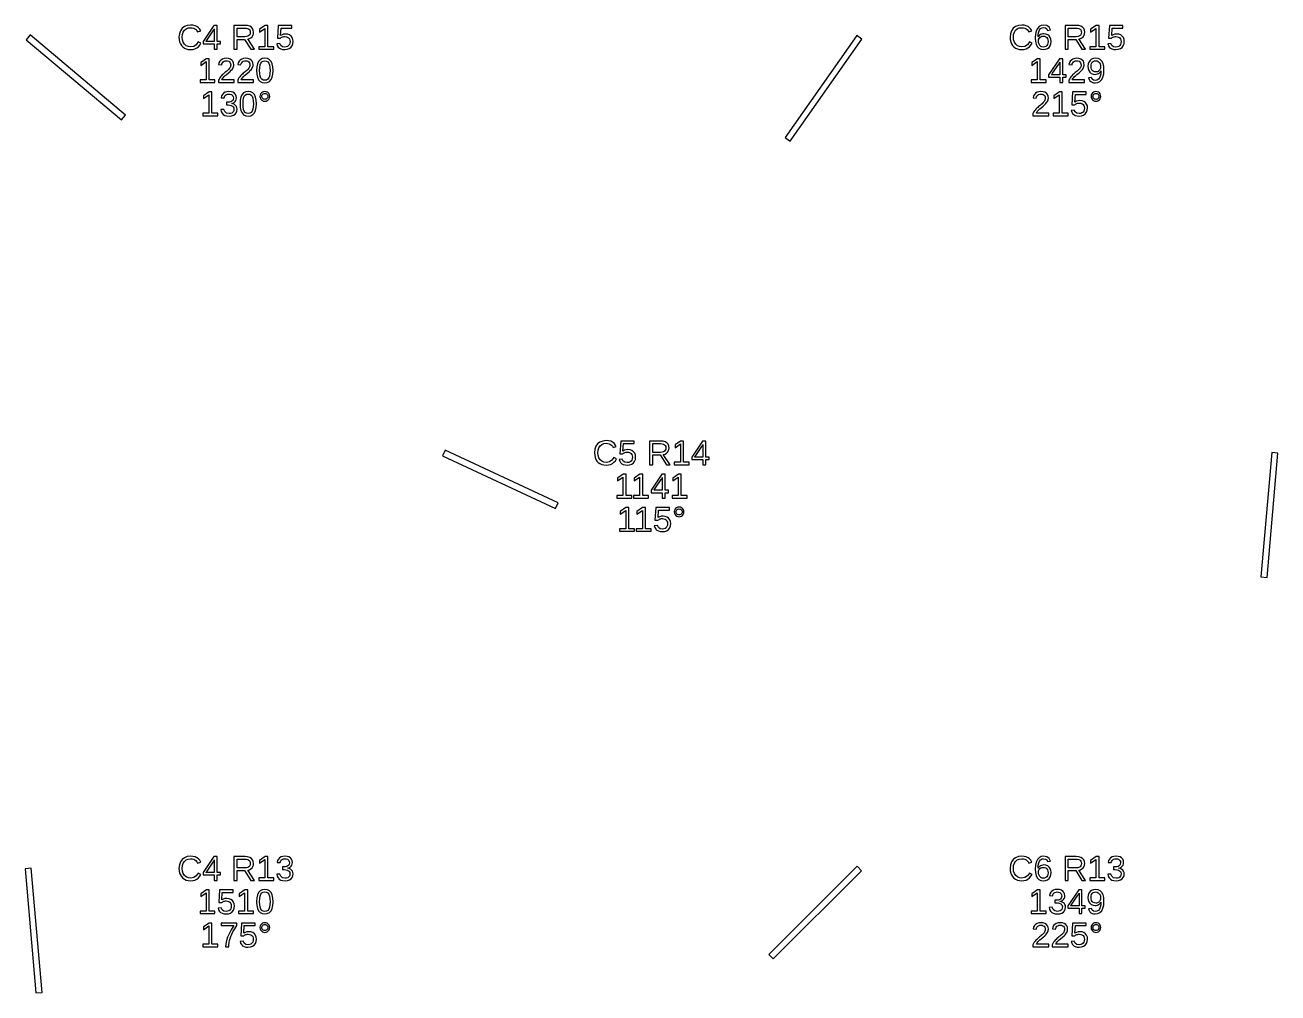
# Model space of a CAD drawing. Extents: x 195 to 2890, y 70 to 1529.
# Drawn here: x 523.3 to 824.7, y 1270 to 1503 of the extents above; entities that cross this region are included whole.
import ezdxf

# ---------------------------------------------------------------- set-up
doc = ezdxf.new("R2010")
doc.units = 0
doc.layers.get('0').update_dxf_attribs({"linetype": 'CONTINUOUS'})

msp = doc.modelspace()

# ---------------------------------------------------------------- linework, layer by layer
for points in [[(563.632, 1497.09), (564.128, 1497.22), (564.578, 1497.44), (564.973, 1497.73), (565.305, 1498.11), (565.573, 1498.56), (564.938, 1498.88), (564.467, 1498.22), (563.864, 1497.82), (563.127, 1497.69), (562.544, 1497.76), (562.047, 1497.97), (561.636, 1498.33), (561.33, 1498.8), (561.146, 1499.37), (561.085, 1500.02), (561.144, 1500.68), (561.32, 1501.24), (561.614, 1501.7), (562.013, 1502.04), (562.507, 1502.25), (563.095, 1502.32), (563.481, 1502.29), (563.83, 1502.2), (564.143, 1502.05), (564.41, 1501.85), (564.624, 1501.59), (564.783, 1501.29), (565.52, 1501.53), (565.291, 1501.96), (564.99, 1502.31), (564.617, 1502.59), (564.174, 1502.79), (563.664, 1502.91), (563.087, 1502.95), (562.277, 1502.86), (561.593, 1502.6), (561.036, 1502.17), (560.625, 1501.59), (560.378, 1500.87), (560.296, 1500.02), (560.332, 1499.44), (560.443, 1498.91), (560.627, 1498.44), (560.882, 1498.03), (561.203, 1497.68), (561.591, 1497.41), (562.039, 1497.21), (562.539, 1497.09), (563.091, 1497.05)], [(569.475, 1498.43), (570.281, 1498.43), (570.281, 1499.01), (569.475, 1499.01), (569.475, 1502.86), (568.706, 1502.86), (566.082, 1499), (566.082, 1498.43), (568.783, 1498.43), (568.783, 1497.13), (569.475, 1497.13)], [(566.757, 1499.01), (566.822, 1499.09), (567.042, 1499.39), (568.511, 1501.55), (568.552, 1501.62), (568.605, 1501.71), (568.669, 1501.82), (568.729, 1501.93), (568.767, 1502), (568.783, 1502.04), (568.783, 1499.01)], [(574.301, 1499.51), (576.087, 1499.51), (577.576, 1497.13), (578.472, 1497.13), (576.844, 1499.6), (577.249, 1499.71), (577.592, 1499.9), (577.871, 1500.15), (578.078, 1500.46), (578.202, 1500.82), (578.244, 1501.22), (578.185, 1501.7), (578.009, 1502.1), (577.717, 1502.43), (577.316, 1502.67), (576.818, 1502.82), (576.221, 1502.86), (573.524, 1502.86), (573.524, 1497.13), (574.301, 1497.13)], [(574.301, 1500.13), (574.301, 1502.24), (576.144, 1502.24), (576.537, 1502.21), (576.863, 1502.13), (577.123, 1501.98), (577.311, 1501.78), (577.425, 1501.52), (577.462, 1501.22), (577.425, 1500.9), (577.313, 1500.63), (577.127, 1500.41), (576.872, 1500.25), (576.555, 1500.16), (576.177, 1500.13)], [(583.086, 1497.75), (581.69, 1497.75), (581.69, 1502.86), (581.015, 1502.86), (579.66, 1501.93), (579.66, 1501.24), (580.954, 1502.16), (580.954, 1497.75), (579.493, 1497.75), (579.493, 1497.13), (583.086, 1497.13)], [(586.334, 1497.11), (586.833, 1497.28), (587.238, 1497.57), (587.538, 1497.96), (587.718, 1498.44), (587.777, 1499), (587.722, 1499.5), (587.554, 1499.93), (587.275, 1500.29), (586.902, 1500.57), (586.452, 1500.73), (585.926, 1500.79), (585.48, 1500.75), (585.085, 1500.63), (584.742, 1500.42), (584.852, 1502.24), (587.444, 1502.24), (587.444, 1502.86), (584.185, 1502.86), (583.993, 1499.78), (584.71, 1499.78), (584.88, 1499.92), (585.051, 1500.02), (585.222, 1500.1), (585.398, 1500.15), (585.582, 1500.18), (585.776, 1500.19), (586.129, 1500.15), (586.431, 1500.04), (586.681, 1499.86), (586.867, 1499.61), (586.979, 1499.32), (587.017, 1498.98), (586.979, 1498.6), (586.868, 1498.27), (586.683, 1498), (586.432, 1497.81), (586.124, 1497.69), (585.759, 1497.65), (585.2, 1497.74), (584.803, 1498.03), (584.567, 1498.5), (583.827, 1498.41), (583.954, 1498.01), (584.161, 1497.67), (584.449, 1497.4), (584.812, 1497.21), (585.243, 1497.09), (585.743, 1497.05)], [(763.632, 1497.09), (764.128, 1497.22), (764.578, 1497.44), (764.973, 1497.73), (765.305, 1498.11), (765.573, 1498.56), (764.938, 1498.88), (764.467, 1498.22), (763.864, 1497.82), (763.127, 1497.69), (762.544, 1497.76), (762.047, 1497.97), (761.636, 1498.33), (761.33, 1498.8), (761.146, 1499.37), (761.085, 1500.02), (761.144, 1500.68), (761.32, 1501.24), (761.614, 1501.7), (762.013, 1502.04), (762.507, 1502.25), (763.095, 1502.32), (763.481, 1502.29), (763.83, 1502.2), (764.143, 1502.05), (764.41, 1501.85), (764.624, 1501.59), (764.783, 1501.29), (765.52, 1501.53), (765.291, 1501.96), (764.99, 1502.31), (764.617, 1502.59), (764.174, 1502.79), (763.664, 1502.91), (763.087, 1502.95), (762.277, 1502.86), (761.593, 1502.6), (761.036, 1502.17), (760.625, 1501.59), (760.378, 1500.87), (760.296, 1500.02), (760.332, 1499.44), (760.443, 1498.91), (760.627, 1498.44), (760.882, 1498.03), (761.203, 1497.68), (761.591, 1497.41), (762.039, 1497.21), (762.539, 1497.09), (763.091, 1497.05)], [(768.844, 1497.11), (769.296, 1497.28), (769.666, 1497.57), (769.94, 1497.97), (770.104, 1498.44), (770.159, 1499.01), (770.107, 1499.53), (769.952, 1499.97), (769.693, 1500.34), (769.346, 1500.62), (768.926, 1500.78), (768.433, 1500.84), (768.133, 1500.82), (767.857, 1500.75), (767.603, 1500.64), (767.38, 1500.5), (767.193, 1500.31), (767.042, 1500.08), (767.08, 1500.76), (767.195, 1501.32), (767.386, 1501.77), (767.646, 1502.1), (767.97, 1502.29), (768.356, 1502.36), (768.785, 1502.28), (769.099, 1502.04), (769.3, 1501.66), (770, 1501.78), (769.668, 1502.43), (769.123, 1502.82), (768.364, 1502.95), (767.758, 1502.86), (767.252, 1502.6), (766.847, 1502.15), (766.551, 1501.54), (766.373, 1500.78), (766.314, 1499.87), (766.371, 1499.02), (766.542, 1498.32), (766.826, 1497.77), (767.219, 1497.37), (767.712, 1497.13), (768.307, 1497.05)], [(774.301, 1499.51), (776.087, 1499.51), (777.576, 1497.13), (778.472, 1497.13), (776.844, 1499.6), (777.249, 1499.71), (777.592, 1499.9), (777.871, 1500.15), (778.078, 1500.46), (778.202, 1500.82), (778.244, 1501.22), (778.185, 1501.7), (778.009, 1502.1), (777.717, 1502.43), (777.316, 1502.67), (776.818, 1502.82), (776.221, 1502.86), (773.524, 1502.86), (773.524, 1497.13), (774.301, 1497.13)], [(774.301, 1500.13), (774.301, 1502.24), (776.144, 1502.24), (776.537, 1502.21), (776.863, 1502.13), (777.123, 1501.98), (777.311, 1501.78), (777.425, 1501.52), (777.462, 1501.22), (777.425, 1500.9), (777.313, 1500.63), (777.127, 1500.41), (776.872, 1500.25), (776.555, 1500.16), (776.177, 1500.13)], [(783.086, 1497.75), (781.69, 1497.75), (781.69, 1502.86), (781.015, 1502.86), (779.66, 1501.93), (779.66, 1501.24), (780.954, 1502.16), (780.954, 1497.75), (779.493, 1497.75), (779.493, 1497.13), (783.086, 1497.13)], [(786.334, 1497.11), (786.833, 1497.28), (787.238, 1497.57), (787.538, 1497.96), (787.718, 1498.44), (787.777, 1499), (787.722, 1499.5), (787.554, 1499.93), (787.275, 1500.29), (786.902, 1500.57), (786.452, 1500.73), (785.926, 1500.79), (785.48, 1500.75), (785.085, 1500.63), (784.742, 1500.42), (784.852, 1502.24), (787.444, 1502.24), (787.444, 1502.86), (784.185, 1502.86), (783.993, 1499.78), (784.71, 1499.78), (784.88, 1499.92), (785.051, 1500.02), (785.222, 1500.1), (785.398, 1500.15), (785.582, 1500.18), (785.776, 1500.19), (786.129, 1500.15), (786.431, 1500.04), (786.681, 1499.86), (786.867, 1499.61), (786.979, 1499.32), (787.017, 1498.98), (786.979, 1498.6), (786.868, 1498.27), (786.683, 1498), (786.432, 1497.81), (786.124, 1497.69), (785.759, 1497.65), (785.2, 1497.74), (784.803, 1498.03), (784.567, 1498.5), (783.827, 1498.41), (783.954, 1498.01), (784.161, 1497.67), (784.449, 1497.4), (784.812, 1497.21), (785.243, 1497.09), (785.743, 1497.05)], [(547.463, 1481.29), (524.482, 1500.57), (523.518, 1499.43), (546.499, 1480.14)], [(724.614, 1499.57), (723.386, 1500.43), (706.178, 1475.86), (707.407, 1475)], [(767.962, 1497.69), (767.682, 1497.83), (767.443, 1498.06), (767.261, 1498.37), (767.152, 1498.73), (767.115, 1499.15), (767.15, 1499.47), (767.255, 1499.75), (767.431, 1499.97), (767.663, 1500.14), (767.939, 1500.24), (768.259, 1500.27), (768.595, 1500.24), (768.879, 1500.12), (769.109, 1499.93), (769.278, 1499.68), (769.38, 1499.36), (769.414, 1498.97), (769.381, 1498.59), (769.28, 1498.26), (769.113, 1498), (768.887, 1497.8), (768.61, 1497.68), (768.283, 1497.64)], [(568.958, 1489.75), (567.563, 1489.75), (567.563, 1494.86), (566.887, 1494.86), (565.532, 1493.93), (565.532, 1493.24), (566.826, 1494.16), (566.826, 1489.75), (565.366, 1489.75), (565.366, 1489.13), (568.958, 1489.13)], [(573.581, 1489.75), (570.59, 1489.75), (570.689, 1489.95), (570.822, 1490.14), (570.989, 1490.35), (571.195, 1490.56), (571.443, 1490.79), (571.733, 1491.04), (572.239, 1491.46), (572.623, 1491.8), (572.885, 1492.06), (573.069, 1492.28), (573.22, 1492.5), (573.339, 1492.72), (573.423, 1492.94), (573.474, 1493.16), (573.491, 1493.38), (573.439, 1493.84), (573.284, 1494.23), (573.025, 1494.54), (572.67, 1494.77), (572.226, 1494.9), (571.693, 1494.95), (571.198, 1494.9), (570.768, 1494.77), (570.401, 1494.54), (570.113, 1494.24), (569.918, 1493.88), (569.817, 1493.45), (570.566, 1493.38), (570.629, 1493.66), (570.747, 1493.9), (570.922, 1494.09), (571.142, 1494.23), (571.399, 1494.32), (571.693, 1494.35), (571.997, 1494.32), (572.253, 1494.23), (572.462, 1494.09), (572.615, 1493.89), (572.708, 1493.65), (572.738, 1493.35), (572.721, 1493.13), (572.667, 1492.92), (572.578, 1492.73), (572.459, 1492.55), (572.319, 1492.37), (572.157, 1492.2), (571.976, 1492.03), (571.781, 1491.86), (571.573, 1491.69), (571.356, 1491.52), (571.139, 1491.34), (570.92, 1491.15), (570.703, 1490.94), (570.494, 1490.72), (570.291, 1490.49), (570.102, 1490.23), (569.933, 1489.95), (569.785, 1489.65), (569.785, 1489.13), (573.581, 1489.13)], [(578.215, 1489.75), (575.225, 1489.75), (575.323, 1489.95), (575.456, 1490.14), (575.623, 1490.35), (575.829, 1490.56), (576.077, 1490.79), (576.368, 1491.04), (576.874, 1491.46), (577.258, 1491.8), (577.519, 1492.06), (577.704, 1492.28), (577.855, 1492.5), (577.973, 1492.72), (578.058, 1492.94), (578.109, 1493.16), (578.126, 1493.38), (578.074, 1493.84), (577.919, 1494.23), (577.66, 1494.54), (577.305, 1494.77), (576.861, 1494.9), (576.327, 1494.95), (575.833, 1494.9), (575.402, 1494.77), (575.035, 1494.54), (574.747, 1494.24), (574.553, 1493.88), (574.452, 1493.45), (575.2, 1493.38), (575.263, 1493.66), (575.382, 1493.9), (575.556, 1494.09), (575.777, 1494.23), (576.034, 1494.32), (576.327, 1494.35), (576.632, 1494.32), (576.888, 1494.23), (577.096, 1494.09), (577.25, 1493.89), (577.342, 1493.65), (577.373, 1493.35), (577.355, 1493.13), (577.302, 1492.92), (577.212, 1492.73), (577.094, 1492.55), (576.954, 1492.37), (576.791, 1492.2), (576.611, 1492.03), (576.416, 1491.86), (576.207, 1491.69), (575.991, 1491.52), (575.773, 1491.34), (575.554, 1491.15), (575.338, 1490.94), (575.128, 1490.72), (574.926, 1490.49), (574.736, 1490.23), (574.568, 1489.95), (574.419, 1489.65), (574.419, 1489.13), (578.215, 1489.13)], [(581.547, 1489.13), (582.046, 1489.39), (582.437, 1489.81), (582.718, 1490.39), (582.887, 1491.12), (582.943, 1492), (582.89, 1492.89), (582.729, 1493.63), (582.461, 1494.21), (582.081, 1494.62), (581.582, 1494.87), (580.966, 1494.95), (580.334, 1494.87), (579.826, 1494.62), (579.442, 1494.21), (579.174, 1493.64), (579.014, 1492.9), (578.96, 1492), (579.015, 1491.11), (579.181, 1490.38), (579.456, 1489.8), (579.842, 1489.38), (580.337, 1489.13), (580.942, 1489.05)], [(580.555, 1489.71), (580.238, 1489.9), (580, 1490.21), (579.834, 1490.66), (579.734, 1491.26), (579.701, 1492), (579.733, 1492.76), (579.832, 1493.36), (579.996, 1493.81), (580.235, 1494.11), (580.558, 1494.29), (580.966, 1494.36), (581.364, 1494.29), (581.679, 1494.11), (581.912, 1493.8), (582.071, 1493.35), (582.167, 1492.75), (582.199, 1492), (582.165, 1491.27), (582.065, 1490.68), (581.898, 1490.23), (581.659, 1489.91), (581.343, 1489.71), (580.95, 1489.65)], [(768.958, 1489.75), (767.563, 1489.75), (767.563, 1494.86), (766.887, 1494.86), (765.532, 1493.93), (765.532, 1493.24), (766.826, 1494.16), (766.826, 1489.75), (765.366, 1489.75), (765.366, 1489.13), (768.958, 1489.13)], [(772.95, 1490.43), (773.756, 1490.43), (773.756, 1491.01), (772.95, 1491.01), (772.95, 1494.86), (772.181, 1494.86), (769.557, 1491), (769.557, 1490.43), (772.258, 1490.43), (772.258, 1489.13), (772.95, 1489.13)], [(770.232, 1491.01), (770.297, 1491.09), (770.517, 1491.39), (771.986, 1493.55), (772.027, 1493.62), (772.08, 1493.71), (772.144, 1493.82), (772.204, 1493.93), (772.242, 1494), (772.258, 1494.04), (772.258, 1491.01)], [(778.215, 1489.75), (775.225, 1489.75), (775.323, 1489.95), (775.456, 1490.14), (775.623, 1490.35), (775.829, 1490.56), (776.077, 1490.79), (776.368, 1491.04), (776.874, 1491.46), (777.258, 1491.8), (777.519, 1492.06), (777.704, 1492.28), (777.855, 1492.5), (777.973, 1492.72), (778.058, 1492.94), (778.109, 1493.16), (778.126, 1493.38), (778.074, 1493.84), (777.919, 1494.23), (777.66, 1494.54), (777.305, 1494.77), (776.861, 1494.9), (776.327, 1494.95), (775.833, 1494.9), (775.402, 1494.77), (775.035, 1494.54), (774.747, 1494.24), (774.553, 1493.88), (774.452, 1493.45), (775.2, 1493.38), (775.263, 1493.66), (775.382, 1493.9), (775.556, 1494.09), (775.777, 1494.23), (776.034, 1494.32), (776.327, 1494.35), (776.632, 1494.32), (776.888, 1494.23), (777.096, 1494.09), (777.25, 1493.89), (777.342, 1493.65), (777.373, 1493.35), (777.355, 1493.13), (777.302, 1492.92), (777.212, 1492.73), (777.094, 1492.55), (776.954, 1492.37), (776.791, 1492.2), (776.611, 1492.03), (776.416, 1491.86), (776.207, 1491.69), (775.991, 1491.52), (775.773, 1491.34), (775.554, 1491.15), (775.338, 1490.94), (775.128, 1490.72), (774.926, 1490.49), (774.736, 1490.23), (774.568, 1489.95), (774.419, 1489.65), (774.419, 1489.13), (778.215, 1489.13)], [(781.413, 1489.14), (781.925, 1489.4), (782.335, 1489.84), (782.635, 1490.45), (782.814, 1491.21), (782.874, 1492.11), (782.82, 1492.98), (782.655, 1493.69), (782.382, 1494.24), (782.002, 1494.64), (781.519, 1494.87), (780.933, 1494.95), (780.378, 1494.89), (779.91, 1494.72), (779.53, 1494.44), (779.249, 1494.05), (779.081, 1493.58), (779.025, 1493.02), (779.077, 1492.48), (779.231, 1492.01), (779.489, 1491.62), (779.833, 1491.32), (780.245, 1491.15), (780.726, 1491.09), (781.032, 1491.11), (781.321, 1491.19), (781.593, 1491.31), (781.83, 1491.47), (782.016, 1491.67), (782.15, 1491.9), (782.103, 1491.23), (781.982, 1490.67), (781.788, 1490.23), (781.526, 1489.9), (781.2, 1489.71), (780.811, 1489.64), (780.371, 1489.72), (780.048, 1489.96), (779.843, 1490.36), (779.143, 1490.25), (779.285, 1489.86), (779.479, 1489.56), (779.723, 1489.33), (780.022, 1489.18), (780.381, 1489.08), (780.799, 1489.05)], [(780.578, 1491.71), (780.302, 1491.83), (780.075, 1492.03), (779.905, 1492.3), (779.804, 1492.63), (779.77, 1493.02), (779.804, 1493.4), (779.905, 1493.73), (780.075, 1494), (780.303, 1494.2), (780.581, 1494.32), (780.909, 1494.36), (781.24, 1494.31), (781.524, 1494.17), (781.759, 1493.93), (781.936, 1493.62), (782.041, 1493.25), (782.077, 1492.82), (782.059, 1492.6), (782.007, 1492.4), (781.92, 1492.22), (781.803, 1492.06), (781.66, 1491.92), (781.491, 1491.81), (781.304, 1491.73), (781.107, 1491.68), (780.901, 1491.67)], [(569.609, 1481.75), (568.214, 1481.75), (568.214, 1486.86), (567.538, 1486.86), (566.183, 1485.93), (566.183, 1485.24), (567.477, 1486.16), (567.477, 1481.75), (566.017, 1481.75), (566.017, 1481.13), (569.609, 1481.13)], [(572.916, 1481.1), (573.396, 1481.24), (573.78, 1481.49), (574.06, 1481.82), (574.228, 1482.23), (574.285, 1482.71), (574.245, 1483.06), (574.125, 1483.36), (573.926, 1483.63), (573.656, 1483.83), (573.323, 1483.98), (572.926, 1484.06), (572.926, 1484.07), (573.285, 1484.18), (573.583, 1484.33), (573.819, 1484.54), (573.989, 1484.79), (574.092, 1485.09), (574.126, 1485.43), (574.073, 1485.87), (573.913, 1486.25), (573.648, 1486.55), (573.286, 1486.77), (572.839, 1486.91), (572.307, 1486.95), (571.813, 1486.91), (571.382, 1486.77), (571.015, 1486.56), (570.727, 1486.26), (570.533, 1485.89), (570.431, 1485.46), (571.168, 1485.4), (571.228, 1485.68), (571.344, 1485.91), (571.516, 1486.1), (571.736, 1486.24), (571.997, 1486.32), (572.299, 1486.35), (572.625, 1486.32), (572.893, 1486.23), (573.103, 1486.08), (573.253, 1485.88), (573.343, 1485.64), (573.373, 1485.35), (573.336, 1485.07), (573.226, 1484.83), (573.042, 1484.63), (572.79, 1484.48), (572.479, 1484.4), (572.108, 1484.37), (571.709, 1484.37), (571.709, 1483.73), (572.124, 1483.73), (572.542, 1483.7), (572.888, 1483.61), (573.164, 1483.47), (573.364, 1483.27), (573.484, 1483.03), (573.524, 1482.74), (573.489, 1482.41), (573.384, 1482.14), (573.208, 1481.93), (572.972, 1481.78), (572.682, 1481.69), (572.34, 1481.66), (571.711, 1481.77), (571.295, 1482.11), (571.091, 1482.67), (570.334, 1482.6), (570.446, 1482.13), (570.651, 1481.75), (570.95, 1481.44), (571.335, 1481.22), (571.798, 1481.09), (572.34, 1481.05)], [(577.564, 1481.13), (578.062, 1481.39), (578.453, 1481.81), (578.735, 1482.39), (578.904, 1483.12), (578.96, 1484), (578.906, 1484.89), (578.746, 1485.63), (578.478, 1486.21), (578.097, 1486.62), (577.599, 1486.87), (576.982, 1486.95), (576.35, 1486.87), (575.842, 1486.62), (575.459, 1486.21), (575.191, 1485.64), (575.03, 1484.9), (574.977, 1484), (575.032, 1483.11), (575.197, 1482.38), (575.473, 1481.8), (575.859, 1481.38), (576.354, 1481.13), (576.958, 1481.05)], [(581.255, 1484.67), (581.529, 1484.78), (581.774, 1484.97), (581.965, 1485.21), (582.079, 1485.48), (582.117, 1485.79), (582.08, 1486.1), (581.966, 1486.37), (581.778, 1486.61), (581.535, 1486.8), (581.259, 1486.91), (580.95, 1486.95), (580.641, 1486.91), (580.365, 1486.8), (580.122, 1486.61), (579.933, 1486.37), (579.82, 1486.09), (579.782, 1485.79), (579.82, 1485.49), (579.935, 1485.22), (580.126, 1484.97), (580.37, 1484.78), (580.645, 1484.67), (580.95, 1484.63)], [(580.761, 1485.08), (580.591, 1485.15), (580.439, 1485.27), (580.32, 1485.43), (580.249, 1485.6), (580.226, 1485.79), (580.249, 1485.98), (580.319, 1486.15), (580.435, 1486.31), (580.585, 1486.43), (580.757, 1486.5), (580.95, 1486.52), (581.143, 1486.5), (581.314, 1486.43), (581.464, 1486.31), (581.581, 1486.16), (581.651, 1485.99), (581.674, 1485.79), (581.65, 1485.6), (581.58, 1485.42), (581.462, 1485.27), (581.311, 1485.15), (581.14, 1485.08), (580.95, 1485.06)], [(769.597, 1481.75), (766.607, 1481.75), (766.705, 1481.95), (766.838, 1482.14), (767.005, 1482.35), (767.211, 1482.56), (767.459, 1482.79), (767.75, 1483.04), (768.256, 1483.46), (768.64, 1483.8), (768.901, 1484.06), (769.086, 1484.28), (769.237, 1484.5), (769.355, 1484.72), (769.44, 1484.94), (769.491, 1485.16), (769.508, 1485.38), (769.456, 1485.84), (769.301, 1486.23), (769.042, 1486.54), (768.687, 1486.77), (768.242, 1486.9), (767.709, 1486.95), (767.215, 1486.9), (766.784, 1486.77), (766.417, 1486.54), (766.129, 1486.24), (765.935, 1485.88), (765.833, 1485.45), (766.582, 1485.38), (766.645, 1485.66), (766.764, 1485.9), (766.938, 1486.09), (767.159, 1486.23), (767.416, 1486.32), (767.709, 1486.35), (768.013, 1486.32), (768.27, 1486.23), (768.478, 1486.09), (768.632, 1485.89), (768.724, 1485.65), (768.755, 1485.35), (768.737, 1485.13), (768.683, 1484.92), (768.594, 1484.73), (768.476, 1484.55), (768.336, 1484.37), (768.173, 1484.2), (767.992, 1484.03), (767.798, 1483.86), (767.589, 1483.69), (767.373, 1483.52), (767.155, 1483.34), (766.936, 1483.15), (766.72, 1482.94), (766.51, 1482.72), (766.307, 1482.49), (766.118, 1482.23), (765.949, 1481.95), (765.801, 1481.65), (765.801, 1481.13), (769.597, 1481.13)], [(774.244, 1481.75), (772.848, 1481.75), (772.848, 1486.86), (772.173, 1486.86), (770.818, 1485.93), (770.818, 1485.24), (772.112, 1486.16), (772.112, 1481.75), (770.651, 1481.75), (770.651, 1481.13), (774.244, 1481.13)], [(777.492, 1481.11), (777.991, 1481.28), (778.396, 1481.57), (778.696, 1481.96), (778.876, 1482.44), (778.935, 1483), (778.88, 1483.5), (778.712, 1483.93), (778.433, 1484.29), (778.06, 1484.57), (777.61, 1484.73), (777.084, 1484.79), (776.638, 1484.75), (776.243, 1484.63), (775.9, 1484.42), (776.01, 1486.24), (778.602, 1486.24), (778.602, 1486.86), (775.343, 1486.86), (775.151, 1483.78), (775.868, 1483.78), (776.038, 1483.92), (776.209, 1484.02), (776.38, 1484.1), (776.556, 1484.15), (776.74, 1484.18), (776.934, 1484.19), (777.287, 1484.15), (777.589, 1484.04), (777.839, 1483.86), (778.025, 1483.61), (778.137, 1483.32), (778.175, 1482.98), (778.138, 1482.6), (778.026, 1482.27), (777.841, 1482), (777.59, 1481.81), (777.282, 1481.69), (776.917, 1481.65), (776.358, 1481.74), (775.961, 1482.03), (775.725, 1482.5), (774.985, 1482.41), (775.112, 1482.01), (775.319, 1481.67), (775.607, 1481.4), (775.97, 1481.21), (776.401, 1481.09), (776.901, 1481.05)], [(781.255, 1484.67), (781.529, 1484.78), (781.774, 1484.97), (781.965, 1485.21), (782.079, 1485.48), (782.117, 1485.79), (782.08, 1486.1), (781.966, 1486.37), (781.778, 1486.61), (781.535, 1486.8), (781.259, 1486.91), (780.95, 1486.95), (780.641, 1486.91), (780.365, 1486.8), (780.122, 1486.61), (779.933, 1486.37), (779.82, 1486.09), (779.782, 1485.79), (779.82, 1485.49), (779.935, 1485.22), (780.126, 1484.97), (780.37, 1484.78), (780.645, 1484.67), (780.95, 1484.63)], [(780.761, 1485.08), (780.591, 1485.15), (780.439, 1485.27), (780.32, 1485.43), (780.249, 1485.6), (780.226, 1485.79), (780.249, 1485.98), (780.319, 1486.15), (780.435, 1486.31), (780.585, 1486.43), (780.757, 1486.5), (780.95, 1486.52), (781.143, 1486.5), (781.314, 1486.43), (781.464, 1486.31), (781.581, 1486.16), (781.651, 1485.99), (781.674, 1485.79), (781.65, 1485.6), (781.58, 1485.42), (781.462, 1485.27), (781.311, 1485.15), (781.14, 1485.08), (780.95, 1485.06)], [(576.571, 1481.71), (576.255, 1481.9), (576.016, 1482.21), (575.85, 1482.66), (575.75, 1483.26), (575.717, 1484), (575.75, 1484.76), (575.848, 1485.36), (576.012, 1485.81), (576.251, 1486.11), (576.574, 1486.29), (576.982, 1486.36), (577.38, 1486.29), (577.696, 1486.11), (577.928, 1485.8), (578.088, 1485.35), (578.183, 1484.75), (578.215, 1484), (578.182, 1483.27), (578.081, 1482.68), (577.914, 1482.23), (577.675, 1481.91), (577.359, 1481.71), (576.966, 1481.65)], [(663.632, 1397.09), (664.128, 1397.22), (664.578, 1397.44), (664.973, 1397.73), (665.305, 1398.11), (665.573, 1398.56), (664.938, 1398.88), (664.467, 1398.22), (663.864, 1397.82), (663.127, 1397.69), (662.544, 1397.76), (662.047, 1397.97), (661.636, 1398.33), (661.33, 1398.8), (661.146, 1399.37), (661.085, 1400.02), (661.144, 1400.68), (661.32, 1401.24), (661.614, 1401.7), (662.013, 1402.04), (662.507, 1402.25), (663.095, 1402.32), (663.481, 1402.29), (663.83, 1402.2), (664.143, 1402.05), (664.41, 1401.85), (664.624, 1401.59), (664.783, 1401.29), (665.52, 1401.53), (665.291, 1401.96), (664.99, 1402.31), (664.617, 1402.59), (664.174, 1402.79), (663.664, 1402.91), (663.087, 1402.95), (662.277, 1402.86), (661.593, 1402.6), (661.036, 1402.17), (660.625, 1401.59), (660.378, 1400.87), (660.296, 1400.02), (660.332, 1399.44), (660.443, 1398.91), (660.627, 1398.44), (660.882, 1398.03), (661.203, 1397.68), (661.591, 1397.41), (662.039, 1397.21), (662.539, 1397.09), (663.091, 1397.05)], [(668.732, 1397.11), (669.23, 1397.28), (669.636, 1397.57), (669.935, 1397.96), (670.115, 1398.44), (670.175, 1399), (670.119, 1399.5), (669.952, 1399.93), (669.672, 1400.29), (669.299, 1400.57), (668.85, 1400.73), (668.324, 1400.79), (667.877, 1400.75), (667.483, 1400.63), (667.14, 1400.42), (667.249, 1402.24), (669.841, 1402.24), (669.841, 1402.86), (666.582, 1402.86), (666.391, 1399.78), (667.107, 1399.78), (667.278, 1399.92), (667.449, 1400.02), (667.62, 1400.1), (667.795, 1400.15), (667.98, 1400.18), (668.173, 1400.19), (668.527, 1400.15), (668.829, 1400.04), (669.078, 1399.86), (669.265, 1399.61), (669.377, 1399.32), (669.414, 1398.98), (669.377, 1398.6), (669.266, 1398.27), (669.08, 1398), (668.829, 1397.81), (668.522, 1397.69), (668.157, 1397.65), (667.598, 1397.74), (667.2, 1398.03), (666.965, 1398.5), (666.224, 1398.41), (666.351, 1398.01), (666.559, 1397.67), (666.847, 1397.4), (667.209, 1397.21), (667.64, 1397.09), (668.14, 1397.05)], [(674.301, 1399.51), (676.087, 1399.51), (677.576, 1397.13), (678.472, 1397.13), (676.844, 1399.6), (677.249, 1399.71), (677.592, 1399.9), (677.871, 1400.15), (678.078, 1400.46), (678.202, 1400.82), (678.244, 1401.22), (678.185, 1401.7), (678.009, 1402.1), (677.717, 1402.43), (677.316, 1402.67), (676.818, 1402.82), (676.221, 1402.86), (673.524, 1402.86), (673.524, 1397.13), (674.301, 1397.13)], [(674.301, 1400.13), (674.301, 1402.24), (676.144, 1402.24), (676.537, 1402.21), (676.863, 1402.13), (677.123, 1401.98), (677.311, 1401.78), (677.425, 1401.52), (677.462, 1401.22), (677.425, 1400.9), (677.313, 1400.63), (677.127, 1400.41), (676.872, 1400.25), (676.555, 1400.16), (676.177, 1400.13)], [(683.086, 1397.75), (681.69, 1397.75), (681.69, 1402.86), (681.015, 1402.86), (679.66, 1401.93), (679.66, 1401.24), (680.954, 1402.16), (680.954, 1397.75), (679.493, 1397.75), (679.493, 1397.13), (683.086, 1397.13)], [(687.078, 1398.43), (687.883, 1398.43), (687.883, 1399.01), (687.078, 1399.01), (687.078, 1402.86), (686.309, 1402.86), (683.684, 1399), (683.684, 1398.43), (686.386, 1398.43), (686.386, 1397.13), (687.078, 1397.13)], [(684.36, 1399.01), (684.425, 1399.09), (684.644, 1399.39), (686.113, 1401.55), (686.154, 1401.62), (686.207, 1401.71), (686.272, 1401.82), (686.332, 1401.93), (686.37, 1402), (686.386, 1402.04), (686.386, 1399.01)], [(651.506, 1388), (624.317, 1400.68), (623.683, 1399.32), (650.872, 1386.64)], [(824.747, 1399.93), (823.253, 1400.07), (820.638, 1370.18), (822.132, 1370.05)], [(669.268, 1389.76), (667.872, 1389.76), (667.872, 1394.87), (667.197, 1394.87), (665.842, 1393.93), (665.842, 1393.24), (667.135, 1394.17), (667.135, 1389.76), (665.675, 1389.76), (665.675, 1389.13), (669.268, 1389.13)], [(673.284, 1389.76), (671.888, 1389.76), (671.888, 1394.87), (671.213, 1394.87), (669.858, 1393.93), (669.858, 1393.24), (671.152, 1394.17), (671.152, 1389.76), (669.691, 1389.76), (669.691, 1389.13), (673.284, 1389.13)], [(677.275, 1390.43), (678.081, 1390.43), (678.081, 1391.01), (677.275, 1391.01), (677.275, 1394.87), (676.506, 1394.87), (673.882, 1391), (673.882, 1390.43), (676.584, 1390.43), (676.584, 1389.13), (677.275, 1389.13)], [(674.557, 1391.01), (674.622, 1391.09), (674.842, 1391.39), (676.311, 1393.56), (676.352, 1393.62), (676.405, 1393.71), (676.47, 1393.82), (676.529, 1393.93), (676.567, 1394.01), (676.584, 1394.04), (676.584, 1391.01)], [(682.553, 1389.76), (681.157, 1389.76), (681.157, 1394.87), (680.482, 1394.87), (679.127, 1393.93), (679.127, 1393.24), (680.421, 1394.17), (680.421, 1389.76), (678.96, 1389.76), (678.96, 1389.13), (682.553, 1389.13)], [(680.945, 1384.67), (681.22, 1384.78), (681.464, 1384.97), (681.655, 1385.21), (681.77, 1385.48), (681.808, 1385.79), (681.77, 1386.1), (681.657, 1386.37), (681.468, 1386.61), (681.225, 1386.8), (680.949, 1386.91), (680.64, 1386.95), (680.331, 1386.91), (680.055, 1386.8), (679.812, 1386.61), (679.624, 1386.37), (679.51, 1386.09), (679.473, 1385.79), (679.511, 1385.49), (679.626, 1385.22), (679.817, 1384.97), (680.061, 1384.78), (680.336, 1384.67), (680.64, 1384.63)], [(669.919, 1381.75), (668.523, 1381.75), (668.523, 1386.86), (667.848, 1386.86), (666.493, 1385.93), (666.493, 1385.24), (667.786, 1386.16), (667.786, 1381.75), (666.326, 1381.75), (666.326, 1381.13), (669.919, 1381.13)], [(673.935, 1381.75), (672.539, 1381.75), (672.539, 1386.86), (671.864, 1386.86), (670.509, 1385.93), (670.509, 1385.24), (671.803, 1386.16), (671.803, 1381.75), (670.342, 1381.75), (670.342, 1381.13), (673.935, 1381.13)], [(677.183, 1381.11), (677.681, 1381.28), (678.087, 1381.57), (678.387, 1381.96), (678.566, 1382.44), (678.626, 1383), (678.57, 1383.5), (678.403, 1383.93), (678.124, 1384.29), (677.751, 1384.57), (677.301, 1384.73), (676.775, 1384.79), (676.329, 1384.75), (675.934, 1384.63), (675.591, 1384.42), (675.701, 1386.24), (678.293, 1386.24), (678.293, 1386.86), (675.033, 1386.86), (674.842, 1383.78), (675.558, 1383.78), (675.729, 1383.92), (675.9, 1384.02), (676.071, 1384.1), (676.246, 1384.15), (676.431, 1384.18), (676.624, 1384.19), (676.978, 1384.15), (677.28, 1384.04), (677.53, 1383.86), (677.716, 1383.61), (677.828, 1383.32), (677.865, 1382.98), (677.828, 1382.6), (677.717, 1382.27), (677.532, 1382), (677.281, 1381.81), (676.973, 1381.69), (676.608, 1381.65), (676.049, 1381.74), (675.651, 1382.03), (675.416, 1382.5), (674.675, 1382.41), (674.802, 1382.01), (675.01, 1381.67), (675.298, 1381.4), (675.661, 1381.21), (676.092, 1381.09), (676.592, 1381.05)], [(680.452, 1385.08), (680.282, 1385.15), (680.13, 1385.27), (680.011, 1385.43), (679.94, 1385.6), (679.916, 1385.79), (679.94, 1385.98), (680.009, 1386.15), (680.126, 1386.31), (680.276, 1386.43), (680.448, 1386.5), (680.64, 1386.52), (680.833, 1386.5), (681.005, 1386.43), (681.155, 1386.31), (681.272, 1386.16), (681.341, 1385.99), (681.365, 1385.79), (681.341, 1385.6), (681.271, 1385.42), (681.153, 1385.27), (681.002, 1385.15), (680.831, 1385.08), (680.64, 1385.06)], [(563.632, 1297.09), (564.128, 1297.22), (564.578, 1297.44), (564.973, 1297.73), (565.305, 1298.11), (565.573, 1298.56), (564.938, 1298.88), (564.467, 1298.22), (563.864, 1297.82), (563.127, 1297.69), (562.544, 1297.76), (562.047, 1297.97), (561.636, 1298.33), (561.33, 1298.8), (561.146, 1299.37), (561.085, 1300.02), (561.144, 1300.68), (561.32, 1301.24), (561.614, 1301.7), (562.013, 1302.04), (562.507, 1302.25), (563.095, 1302.32), (563.481, 1302.29), (563.83, 1302.2), (564.143, 1302.05), (564.41, 1301.85), (564.624, 1301.59), (564.783, 1301.29), (565.52, 1301.53), (565.291, 1301.96), (564.99, 1302.31), (564.617, 1302.59), (564.174, 1302.79), (563.664, 1302.91), (563.087, 1302.95), (562.277, 1302.86), (561.593, 1302.6), (561.036, 1302.17), (560.625, 1301.59), (560.378, 1300.87), (560.296, 1300.02), (560.332, 1299.44), (560.443, 1298.91), (560.627, 1298.44), (560.882, 1298.03), (561.203, 1297.68), (561.591, 1297.41), (562.039, 1297.21), (562.539, 1297.09), (563.091, 1297.05)], [(569.475, 1298.43), (570.281, 1298.43), (570.281, 1299.01), (569.475, 1299.01), (569.475, 1302.86), (568.706, 1302.86), (566.082, 1299), (566.082, 1298.43), (568.783, 1298.43), (568.783, 1297.13), (569.475, 1297.13)], [(574.301, 1299.51), (576.087, 1299.51), (577.576, 1297.13), (578.472, 1297.13), (576.844, 1299.6), (577.249, 1299.71), (577.592, 1299.9), (577.871, 1300.15), (578.078, 1300.46), (578.202, 1300.82), (578.244, 1301.22), (578.185, 1301.7), (578.009, 1302.1), (577.717, 1302.43), (577.316, 1302.67), (576.818, 1302.82), (576.221, 1302.86), (573.524, 1302.86), (573.524, 1297.13), (574.301, 1297.13)], [(583.086, 1297.75), (581.69, 1297.75), (581.69, 1302.86), (581.015, 1302.86), (579.66, 1301.93), (579.66, 1301.24), (580.954, 1302.16), (580.954, 1297.75), (579.493, 1297.75), (579.493, 1297.13), (583.086, 1297.13)], [(586.392, 1297.1), (586.872, 1297.24), (587.257, 1297.49), (587.537, 1297.82), (587.705, 1298.23), (587.761, 1298.71), (587.721, 1299.06), (587.602, 1299.36), (587.403, 1299.63), (587.133, 1299.83), (586.799, 1299.98), (586.402, 1300.06), (586.402, 1300.07), (586.762, 1300.18), (587.059, 1300.33), (587.295, 1300.54), (587.466, 1300.79), (587.568, 1301.09), (587.602, 1301.43), (587.549, 1301.87), (587.39, 1302.25), (587.124, 1302.55), (586.763, 1302.77), (586.316, 1302.91), (585.784, 1302.95), (585.289, 1302.91), (584.859, 1302.77), (584.492, 1302.56), (584.204, 1302.26), (584.009, 1301.89), (583.908, 1301.46), (584.644, 1301.4), (584.705, 1301.68), (584.821, 1301.91), (584.992, 1302.1), (585.212, 1302.24), (585.473, 1302.32), (585.776, 1302.35), (586.102, 1302.32), (586.37, 1302.23), (586.579, 1302.08), (586.729, 1301.88), (586.82, 1301.64), (586.85, 1301.35), (586.813, 1301.07), (586.702, 1300.83), (586.518, 1300.63), (586.267, 1300.48), (585.956, 1300.4), (585.584, 1300.37), (585.186, 1300.37), (585.186, 1299.73), (585.601, 1299.73), (586.018, 1299.7), (586.365, 1299.61), (586.64, 1299.47), (586.84, 1299.27), (586.96, 1299.03), (587, 1298.74), (586.965, 1298.41), (586.86, 1298.14), (586.685, 1297.93), (586.448, 1297.78), (586.159, 1297.69), (585.816, 1297.66), (585.187, 1297.77), (584.771, 1298.11), (584.567, 1298.67), (583.81, 1298.6), (583.922, 1298.13), (584.128, 1297.75), (584.427, 1297.44), (584.812, 1297.22), (585.275, 1297.09), (585.816, 1297.05)], [(763.632, 1297.09), (764.128, 1297.22), (764.578, 1297.44), (764.973, 1297.73), (765.305, 1298.11), (765.573, 1298.56), (764.938, 1298.88), (764.467, 1298.22), (763.864, 1297.82), (763.127, 1297.69), (762.544, 1297.76), (762.047, 1297.97), (761.636, 1298.33), (761.33, 1298.8), (761.146, 1299.37), (761.085, 1300.02), (761.144, 1300.68), (761.32, 1301.24), (761.614, 1301.7), (762.013, 1302.04), (762.507, 1302.25), (763.095, 1302.32), (763.481, 1302.29), (763.83, 1302.2), (764.143, 1302.05), (764.41, 1301.85), (764.624, 1301.59), (764.783, 1301.29), (765.52, 1301.53), (765.291, 1301.96), (764.99, 1302.31), (764.617, 1302.59), (764.174, 1302.79), (763.664, 1302.91), (763.087, 1302.95), (762.277, 1302.86), (761.593, 1302.6), (761.036, 1302.17), (760.625, 1301.59), (760.378, 1300.87), (760.296, 1300.02), (760.332, 1299.44), (760.443, 1298.91), (760.627, 1298.44), (760.882, 1298.03), (761.203, 1297.68), (761.591, 1297.41), (762.039, 1297.21), (762.539, 1297.09), (763.091, 1297.05)], [(768.844, 1297.11), (769.296, 1297.28), (769.666, 1297.57), (769.94, 1297.97), (770.104, 1298.44), (770.159, 1299.01), (770.107, 1299.53), (769.952, 1299.97), (769.693, 1300.34), (769.346, 1300.62), (768.926, 1300.78), (768.433, 1300.84), (768.133, 1300.82), (767.857, 1300.75), (767.603, 1300.64), (767.38, 1300.5), (767.193, 1300.31), (767.042, 1300.08), (767.08, 1300.76), (767.195, 1301.32), (767.386, 1301.77), (767.646, 1302.1), (767.97, 1302.29), (768.356, 1302.36), (768.785, 1302.28), (769.099, 1302.04), (769.3, 1301.66), (770, 1301.78), (769.668, 1302.43), (769.123, 1302.82), (768.364, 1302.95), (767.758, 1302.86), (767.252, 1302.6), (766.847, 1302.15), (766.551, 1301.54), (766.373, 1300.78), (766.314, 1299.87), (766.371, 1299.02), (766.542, 1298.32), (766.826, 1297.77), (767.219, 1297.37), (767.712, 1297.13), (768.307, 1297.05)], [(774.301, 1299.51), (776.087, 1299.51), (777.576, 1297.13), (778.472, 1297.13), (776.844, 1299.6), (777.249, 1299.71), (777.592, 1299.9), (777.871, 1300.15), (778.078, 1300.46), (778.202, 1300.82), (778.244, 1301.22), (778.185, 1301.7), (778.009, 1302.1), (777.717, 1302.43), (777.316, 1302.67), (776.818, 1302.82), (776.221, 1302.86), (773.524, 1302.86), (773.524, 1297.13), (774.301, 1297.13)], [(783.086, 1297.75), (781.69, 1297.75), (781.69, 1302.86), (781.015, 1302.86), (779.66, 1301.93), (779.66, 1301.24), (780.954, 1302.16), (780.954, 1297.75), (779.493, 1297.75), (779.493, 1297.13), (783.086, 1297.13)], [(786.392, 1297.1), (786.872, 1297.24), (787.257, 1297.49), (787.537, 1297.82), (787.705, 1298.23), (787.761, 1298.71), (787.721, 1299.06), (787.602, 1299.36), (787.403, 1299.63), (787.133, 1299.83), (786.799, 1299.98), (786.402, 1300.06), (786.402, 1300.07), (786.762, 1300.18), (787.059, 1300.33), (787.295, 1300.54), (787.466, 1300.79), (787.568, 1301.09), (787.602, 1301.43), (787.549, 1301.87), (787.39, 1302.25), (787.124, 1302.55), (786.763, 1302.77), (786.316, 1302.91), (785.784, 1302.95), (785.289, 1302.91), (784.859, 1302.77), (784.492, 1302.56), (784.204, 1302.26), (784.009, 1301.89), (783.908, 1301.46), (784.644, 1301.4), (784.705, 1301.68), (784.821, 1301.91), (784.992, 1302.1), (785.212, 1302.24), (785.473, 1302.32), (785.776, 1302.35), (786.102, 1302.32), (786.37, 1302.23), (786.579, 1302.08), (786.729, 1301.88), (786.82, 1301.64), (786.85, 1301.35), (786.813, 1301.07), (786.702, 1300.83), (786.518, 1300.63), (786.267, 1300.48), (785.956, 1300.4), (785.584, 1300.37), (785.186, 1300.37), (785.186, 1299.73), (785.601, 1299.73), (786.018, 1299.7), (786.365, 1299.61), (786.64, 1299.47), (786.84, 1299.27), (786.96, 1299.03), (787, 1298.74), (786.965, 1298.41), (786.86, 1298.14), (786.685, 1297.93), (786.448, 1297.78), (786.159, 1297.69), (785.816, 1297.66), (785.187, 1297.77), (784.771, 1298.11), (784.567, 1298.67), (783.81, 1298.6), (783.922, 1298.13), (784.128, 1297.75), (784.427, 1297.44), (784.812, 1297.22), (785.275, 1297.09), (785.816, 1297.05)], [(527.362, 1270.18), (524.747, 1300.07), (523.253, 1299.93), (525.868, 1270.05)], [(566.757, 1299.01), (566.822, 1299.09), (567.042, 1299.39), (568.511, 1301.55), (568.552, 1301.62), (568.605, 1301.71), (568.669, 1301.82), (568.729, 1301.93), (568.767, 1302), (568.783, 1302.04), (568.783, 1299.01)], [(574.301, 1300.13), (574.301, 1302.24), (576.144, 1302.24), (576.537, 1302.21), (576.863, 1302.13), (577.123, 1301.98), (577.311, 1301.78), (577.425, 1301.52), (577.462, 1301.22), (577.425, 1300.9), (577.313, 1300.63), (577.127, 1300.41), (576.872, 1300.25), (576.555, 1300.16), (576.177, 1300.13)], [(724.53, 1299.47), (723.47, 1300.53), (702.256, 1279.32), (703.317, 1278.26)], [(767.962, 1297.69), (767.682, 1297.83), (767.443, 1298.06), (767.261, 1298.37), (767.152, 1298.73), (767.115, 1299.15), (767.15, 1299.47), (767.255, 1299.75), (767.431, 1299.97), (767.663, 1300.14), (767.939, 1300.24), (768.259, 1300.27), (768.595, 1300.24), (768.879, 1300.12), (769.109, 1299.93), (769.278, 1299.68), (769.38, 1299.36), (769.414, 1298.97), (769.381, 1298.59), (769.28, 1298.26), (769.113, 1298), (768.887, 1297.8), (768.61, 1297.68), (768.283, 1297.64)], [(774.301, 1300.13), (774.301, 1302.24), (776.144, 1302.24), (776.537, 1302.21), (776.863, 1302.13), (777.123, 1301.98), (777.311, 1301.78), (777.425, 1301.52), (777.462, 1301.22), (777.425, 1300.9), (777.313, 1300.63), (777.127, 1300.41), (776.872, 1300.25), (776.555, 1300.16), (776.177, 1300.13)], [(568.958, 1289.75), (567.563, 1289.75), (567.563, 1294.86), (566.887, 1294.86), (565.532, 1293.93), (565.532, 1293.24), (566.826, 1294.16), (566.826, 1289.75), (565.366, 1289.75), (565.366, 1289.13), (568.958, 1289.13)], [(572.207, 1289.11), (572.705, 1289.28), (573.111, 1289.57), (573.41, 1289.96), (573.59, 1290.44), (573.65, 1291), (573.594, 1291.5), (573.427, 1291.93), (573.147, 1292.29), (572.774, 1292.57), (572.325, 1292.73), (571.799, 1292.79), (571.352, 1292.75), (570.958, 1292.63), (570.615, 1292.42), (570.724, 1294.24), (573.316, 1294.24), (573.316, 1294.86), (570.057, 1294.86), (569.866, 1291.78), (570.582, 1291.78), (570.753, 1291.92), (570.924, 1292.02), (571.095, 1292.1), (571.27, 1292.15), (571.455, 1292.18), (571.648, 1292.19), (572.002, 1292.15), (572.304, 1292.04), (572.553, 1291.86), (572.74, 1291.61), (572.852, 1291.32), (572.889, 1290.98), (572.852, 1290.6), (572.741, 1290.27), (572.555, 1290), (572.304, 1289.81), (571.997, 1289.69), (571.632, 1289.65), (571.073, 1289.74), (570.675, 1290.03), (570.44, 1290.5), (569.699, 1290.41), (569.826, 1290.01), (570.034, 1289.67), (570.322, 1289.4), (570.684, 1289.21), (571.115, 1289.09), (571.615, 1289.05)], [(578.227, 1289.75), (576.832, 1289.75), (576.832, 1294.86), (576.156, 1294.86), (574.802, 1293.93), (574.802, 1293.24), (576.095, 1294.16), (576.095, 1289.75), (574.635, 1289.75), (574.635, 1289.13), (578.227, 1289.13)], [(581.547, 1289.13), (582.046, 1289.39), (582.437, 1289.81), (582.718, 1290.39), (582.887, 1291.12), (582.943, 1292), (582.89, 1292.89), (582.729, 1293.63), (582.461, 1294.21), (582.081, 1294.62), (581.582, 1294.87), (580.966, 1294.95), (580.334, 1294.87), (579.826, 1294.62), (579.442, 1294.21), (579.174, 1293.64), (579.014, 1292.9), (578.96, 1292), (579.015, 1291.11), (579.181, 1290.38), (579.456, 1289.8), (579.842, 1289.38), (580.337, 1289.13), (580.942, 1289.05)], [(580.555, 1289.71), (580.238, 1289.9), (580, 1290.21), (579.834, 1290.66), (579.734, 1291.26), (579.701, 1292), (579.733, 1292.76), (579.832, 1293.36), (579.996, 1293.81), (580.235, 1294.11), (580.558, 1294.29), (580.966, 1294.36), (581.364, 1294.29), (581.679, 1294.11), (581.912, 1293.8), (582.071, 1293.35), (582.167, 1292.75), (582.199, 1292), (582.165, 1291.27), (582.065, 1290.68), (581.898, 1290.23), (581.659, 1289.91), (581.343, 1289.71), (580.95, 1289.65)], [(768.958, 1289.75), (767.563, 1289.75), (767.563, 1294.86), (766.887, 1294.86), (765.532, 1293.93), (765.532, 1293.24), (766.826, 1294.16), (766.826, 1289.75), (765.366, 1289.75), (765.366, 1289.13), (768.958, 1289.13)], [(772.265, 1289.1), (772.745, 1289.24), (773.129, 1289.49), (773.409, 1289.82), (773.577, 1290.23), (773.634, 1290.71), (773.594, 1291.06), (773.474, 1291.36), (773.275, 1291.63), (773.005, 1291.83), (772.671, 1291.98), (772.275, 1292.06), (772.275, 1292.07), (772.634, 1292.18), (772.932, 1292.33), (773.168, 1292.54), (773.338, 1292.79), (773.441, 1293.09), (773.475, 1293.43), (773.422, 1293.87), (773.262, 1294.25), (772.997, 1294.55), (772.635, 1294.77), (772.188, 1294.91), (771.656, 1294.95), (771.162, 1294.91), (770.731, 1294.77), (770.364, 1294.56), (770.076, 1294.26), (769.881, 1293.89), (769.78, 1293.46), (770.517, 1293.4), (770.577, 1293.68), (770.693, 1293.91), (770.865, 1294.1), (771.085, 1294.24), (771.346, 1294.32), (771.648, 1294.35), (771.974, 1294.32), (772.242, 1294.23), (772.452, 1294.08), (772.602, 1293.88), (772.692, 1293.64), (772.722, 1293.35), (772.685, 1293.07), (772.575, 1292.83), (772.39, 1292.63), (772.139, 1292.48), (771.828, 1292.4), (771.457, 1292.37), (771.058, 1292.37), (771.058, 1291.73), (771.473, 1291.73), (771.891, 1291.7), (772.237, 1291.61), (772.513, 1291.47), (772.713, 1291.27), (772.833, 1291.03), (772.873, 1290.74), (772.838, 1290.41), (772.732, 1290.14), (772.557, 1289.93), (772.321, 1289.78), (772.031, 1289.69), (771.689, 1289.66), (771.06, 1289.77), (770.643, 1290.11), (770.44, 1290.67), (769.683, 1290.6), (769.795, 1290.13), (770, 1289.75), (770.299, 1289.44), (770.684, 1289.22), (771.147, 1289.09), (771.689, 1289.05)], [(777.585, 1290.43), (778.39, 1290.43), (778.39, 1291.01), (777.585, 1291.01), (777.585, 1294.86), (776.816, 1294.86), (774.191, 1291), (774.191, 1290.43), (776.893, 1290.43), (776.893, 1289.13), (777.585, 1289.13)], [(774.867, 1291.01), (774.932, 1291.09), (775.151, 1291.39), (776.62, 1293.55), (776.661, 1293.62), (776.714, 1293.71), (776.779, 1293.82), (776.839, 1293.93), (776.877, 1294), (776.893, 1294.04), (776.893, 1291.01)], [(781.413, 1289.14), (781.925, 1289.4), (782.335, 1289.84), (782.635, 1290.45), (782.814, 1291.21), (782.874, 1292.11), (782.82, 1292.98), (782.655, 1293.69), (782.382, 1294.24), (782.002, 1294.64), (781.519, 1294.87), (780.933, 1294.95), (780.378, 1294.89), (779.91, 1294.72), (779.53, 1294.44), (779.249, 1294.05), (779.081, 1293.58), (779.025, 1293.02), (779.077, 1292.48), (779.231, 1292.01), (779.489, 1291.62), (779.833, 1291.32), (780.245, 1291.15), (780.726, 1291.09), (781.032, 1291.11), (781.321, 1291.19), (781.593, 1291.31), (781.83, 1291.47), (782.016, 1291.67), (782.15, 1291.9), (782.103, 1291.23), (781.982, 1290.67), (781.788, 1290.23), (781.526, 1289.9), (781.2, 1289.71), (780.811, 1289.64), (780.371, 1289.72), (780.048, 1289.96), (779.843, 1290.36), (779.143, 1290.25), (779.285, 1289.86), (779.479, 1289.56), (779.723, 1289.33), (780.022, 1289.18), (780.381, 1289.08), (780.799, 1289.05)], [(780.578, 1291.71), (780.302, 1291.83), (780.075, 1292.03), (779.905, 1292.3), (779.804, 1292.63), (779.77, 1293.02), (779.804, 1293.4), (779.905, 1293.73), (780.075, 1294), (780.303, 1294.2), (780.581, 1294.32), (780.909, 1294.36), (781.24, 1294.31), (781.524, 1294.17), (781.759, 1293.93), (781.936, 1293.62), (782.041, 1293.25), (782.077, 1292.82), (782.059, 1292.6), (782.007, 1292.4), (781.92, 1292.22), (781.803, 1292.06), (781.66, 1291.92), (781.491, 1291.81), (781.304, 1291.73), (781.107, 1291.68), (780.901, 1291.67)], [(569.609, 1281.75), (568.214, 1281.75), (568.214, 1286.86), (567.538, 1286.86), (566.183, 1285.93), (566.183, 1285.24), (567.477, 1286.16), (567.477, 1281.75), (566.017, 1281.75), (566.017, 1281.13), (569.609, 1281.13)], [(572.287, 1281.65), (572.347, 1282.17), (572.448, 1282.67), (572.588, 1283.16), (572.769, 1283.66), (572.991, 1284.17), (573.29, 1284.74), (573.703, 1285.44), (574.232, 1286.27), (574.232, 1286.86), (570.444, 1286.86), (570.444, 1286.24), (573.524, 1286.24), (572.866, 1285.23), (572.347, 1284.3), (571.967, 1283.44), (571.709, 1282.65), (571.553, 1281.88), (571.502, 1281.13), (572.266, 1281.13)], [(577.492, 1281.11), (577.991, 1281.28), (578.396, 1281.57), (578.696, 1281.96), (578.876, 1282.44), (578.935, 1283), (578.88, 1283.5), (578.712, 1283.93), (578.433, 1284.29), (578.06, 1284.57), (577.61, 1284.73), (577.084, 1284.79), (576.638, 1284.75), (576.243, 1284.63), (575.9, 1284.42), (576.01, 1286.24), (578.602, 1286.24), (578.602, 1286.86), (575.343, 1286.86), (575.151, 1283.78), (575.868, 1283.78), (576.038, 1283.92), (576.209, 1284.02), (576.38, 1284.1), (576.556, 1284.15), (576.74, 1284.18), (576.934, 1284.19), (577.287, 1284.15), (577.589, 1284.04), (577.839, 1283.86), (578.025, 1283.61), (578.137, 1283.32), (578.175, 1282.98), (578.138, 1282.6), (578.026, 1282.27), (577.841, 1282), (577.59, 1281.81), (577.282, 1281.69), (576.917, 1281.65), (576.358, 1281.74), (575.961, 1282.03), (575.725, 1282.5), (574.985, 1282.41), (575.112, 1282.01), (575.319, 1281.67), (575.607, 1281.4), (575.97, 1281.21), (576.401, 1281.09), (576.901, 1281.05)], [(581.255, 1284.67), (581.529, 1284.78), (581.774, 1284.97), (581.965, 1285.21), (582.079, 1285.48), (582.117, 1285.79), (582.08, 1286.1), (581.966, 1286.37), (581.778, 1286.61), (581.535, 1286.8), (581.259, 1286.91), (580.95, 1286.95), (580.641, 1286.91), (580.365, 1286.8), (580.122, 1286.61), (579.933, 1286.37), (579.82, 1286.09), (579.782, 1285.79), (579.82, 1285.49), (579.935, 1285.22), (580.126, 1284.97), (580.37, 1284.78), (580.645, 1284.67), (580.95, 1284.63)], [(580.761, 1285.08), (580.591, 1285.15), (580.439, 1285.27), (580.32, 1285.43), (580.249, 1285.6), (580.226, 1285.79), (580.249, 1285.98), (580.319, 1286.15), (580.435, 1286.31), (580.585, 1286.43), (580.757, 1286.5), (580.95, 1286.52), (581.143, 1286.5), (581.314, 1286.43), (581.464, 1286.31), (581.581, 1286.16), (581.651, 1285.99), (581.674, 1285.79), (581.65, 1285.6), (581.58, 1285.42), (581.462, 1285.27), (581.311, 1285.15), (581.14, 1285.08), (580.95, 1285.06)], [(769.597, 1281.75), (766.607, 1281.75), (766.705, 1281.95), (766.838, 1282.14), (767.005, 1282.35), (767.211, 1282.56), (767.459, 1282.79), (767.75, 1283.04), (768.256, 1283.46), (768.64, 1283.8), (768.901, 1284.06), (769.086, 1284.28), (769.237, 1284.5), (769.355, 1284.72), (769.44, 1284.94), (769.491, 1285.16), (769.508, 1285.38), (769.456, 1285.84), (769.301, 1286.23), (769.042, 1286.54), (768.687, 1286.77), (768.242, 1286.9), (767.709, 1286.95), (767.215, 1286.9), (766.784, 1286.77), (766.417, 1286.54), (766.129, 1286.24), (765.935, 1285.88), (765.833, 1285.45), (766.582, 1285.38), (766.645, 1285.66), (766.764, 1285.9), (766.938, 1286.09), (767.159, 1286.23), (767.416, 1286.32), (767.709, 1286.35), (768.013, 1286.32), (768.27, 1286.23), (768.478, 1286.09), (768.632, 1285.89), (768.724, 1285.65), (768.755, 1285.35), (768.737, 1285.13), (768.683, 1284.92), (768.594, 1284.73), (768.476, 1284.55), (768.336, 1284.37), (768.173, 1284.2), (767.992, 1284.03), (767.798, 1283.86), (767.589, 1283.69), (767.373, 1283.52), (767.155, 1283.34), (766.936, 1283.15), (766.72, 1282.94), (766.51, 1282.72), (766.307, 1282.49), (766.118, 1282.23), (765.949, 1281.95), (765.801, 1281.65), (765.801, 1281.13), (769.597, 1281.13)], [(774.232, 1281.75), (771.241, 1281.75), (771.34, 1281.95), (771.473, 1282.14), (771.64, 1282.35), (771.846, 1282.56), (772.094, 1282.79), (772.384, 1283.04), (772.89, 1283.46), (773.274, 1283.8), (773.536, 1284.06), (773.72, 1284.28), (773.871, 1284.5), (773.99, 1284.72), (774.074, 1284.94), (774.125, 1285.16), (774.142, 1285.38), (774.09, 1285.84), (773.935, 1286.23), (773.676, 1286.54), (773.321, 1286.77), (772.877, 1286.9), (772.344, 1286.95), (771.849, 1286.9), (771.419, 1286.77), (771.052, 1286.54), (770.764, 1286.24), (770.569, 1285.88), (770.468, 1285.45), (771.217, 1285.38), (771.28, 1285.66), (771.398, 1285.9), (771.573, 1286.09), (771.793, 1286.23), (772.05, 1286.32), (772.344, 1286.35), (772.648, 1286.32), (772.904, 1286.23), (773.113, 1286.09), (773.266, 1285.89), (773.359, 1285.65), (773.389, 1285.35), (773.372, 1285.13), (773.318, 1284.92), (773.229, 1284.73), (773.11, 1284.55), (772.97, 1284.37), (772.808, 1284.2), (772.627, 1284.03), (772.432, 1283.86), (772.224, 1283.69), (772.007, 1283.52), (771.79, 1283.34), (771.571, 1283.15), (771.354, 1282.94), (771.145, 1282.72), (770.942, 1282.49), (770.753, 1282.23), (770.584, 1281.95), (770.436, 1281.65), (770.436, 1281.13), (774.232, 1281.13)], [(777.492, 1281.11), (777.991, 1281.28), (778.396, 1281.57), (778.696, 1281.96), (778.876, 1282.44), (778.935, 1283), (778.88, 1283.5), (778.712, 1283.93), (778.433, 1284.29), (778.06, 1284.57), (777.61, 1284.73), (777.084, 1284.79), (776.638, 1284.75), (776.243, 1284.63), (775.9, 1284.42), (776.01, 1286.24), (778.602, 1286.24), (778.602, 1286.86), (775.343, 1286.86), (775.151, 1283.78), (775.868, 1283.78), (776.038, 1283.92), (776.209, 1284.02), (776.38, 1284.1), (776.556, 1284.15), (776.74, 1284.18), (776.934, 1284.19), (777.287, 1284.15), (777.589, 1284.04), (777.839, 1283.86), (778.025, 1283.61), (778.137, 1283.32), (778.175, 1282.98), (778.138, 1282.6), (778.026, 1282.27), (777.841, 1282), (777.59, 1281.81), (777.282, 1281.69), (776.917, 1281.65), (776.358, 1281.74), (775.961, 1282.03), (775.725, 1282.5), (774.985, 1282.41), (775.112, 1282.01), (775.319, 1281.67), (775.607, 1281.4), (775.97, 1281.21), (776.401, 1281.09), (776.901, 1281.05)], [(781.255, 1284.67), (781.529, 1284.78), (781.774, 1284.97), (781.965, 1285.21), (782.079, 1285.48), (782.117, 1285.79), (782.08, 1286.1), (781.966, 1286.37), (781.778, 1286.61), (781.535, 1286.8), (781.259, 1286.91), (780.95, 1286.95), (780.641, 1286.91), (780.365, 1286.8), (780.122, 1286.61), (779.933, 1286.37), (779.82, 1286.09), (779.782, 1285.79), (779.82, 1285.49), (779.935, 1285.22), (780.126, 1284.97), (780.37, 1284.78), (780.645, 1284.67), (780.95, 1284.63)], [(780.761, 1285.08), (780.591, 1285.15), (780.439, 1285.27), (780.32, 1285.43), (780.249, 1285.6), (780.226, 1285.79), (780.249, 1285.98), (780.319, 1286.15), (780.435, 1286.31), (780.585, 1286.43), (780.757, 1286.5), (780.95, 1286.52), (781.143, 1286.5), (781.314, 1286.43), (781.464, 1286.31), (781.581, 1286.16), (781.651, 1285.99), (781.674, 1285.79), (781.65, 1285.6), (781.58, 1285.42), (781.462, 1285.27), (781.311, 1285.15), (781.14, 1285.08), (780.95, 1285.06)]]:
    msp.add_lwpolyline(points, close=True)

doc.saveas('drawing.dxf')
